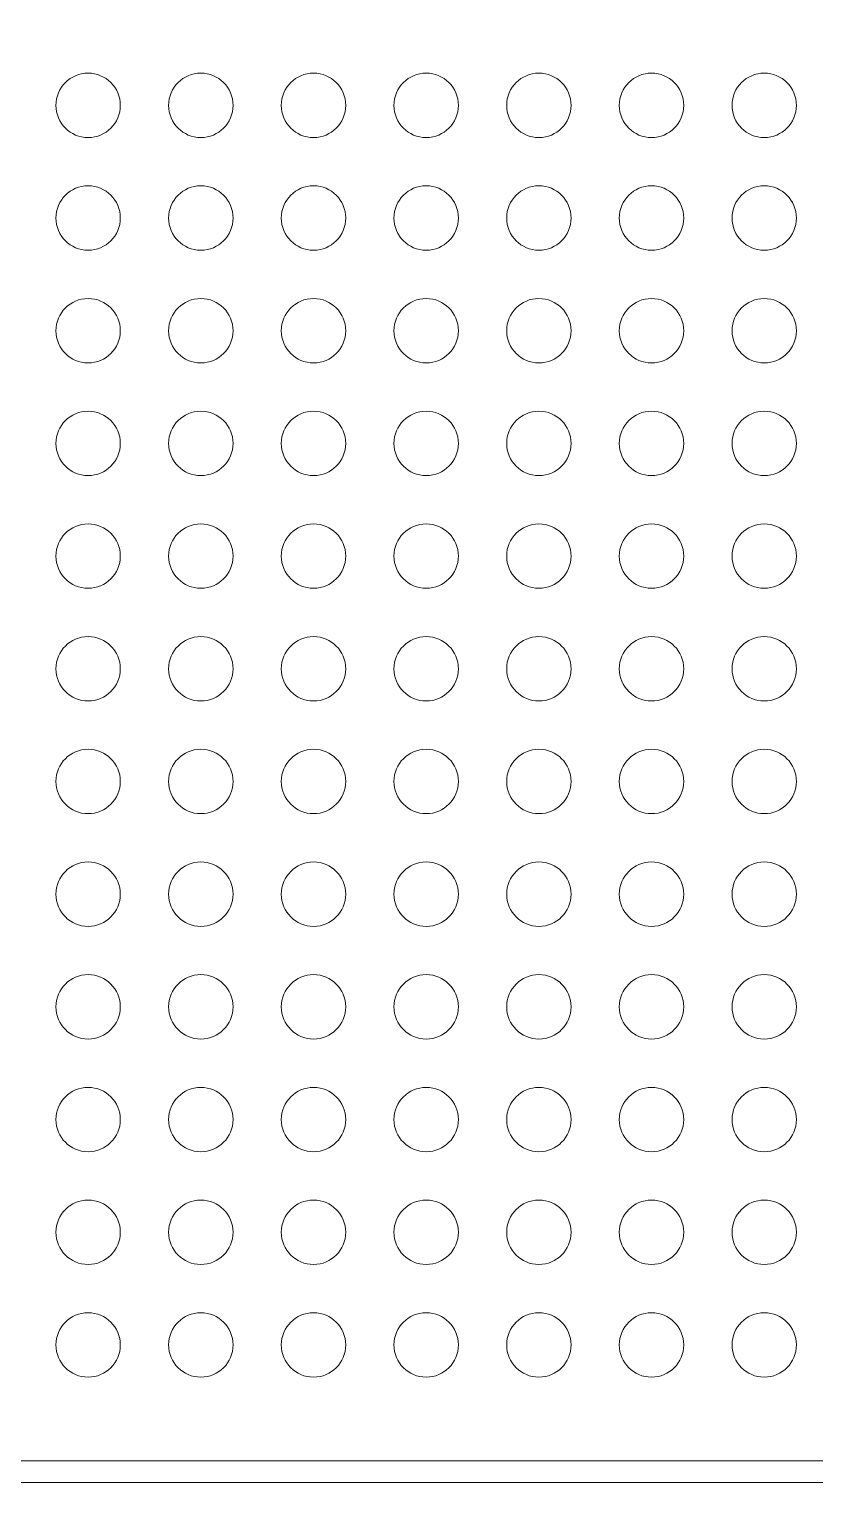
# Model space of a CAD drawing. Header units: millimetres. Extents: x -86 to 67, y -55 to 52.
# Drawn here: x 8.32 to 13.89, y -22.67 to -12.2 of the extents above; entities that cross this region are included whole.
import ezdxf

# ---------------------------------------------------------------- set-up
doc = ezdxf.new("R2010")
doc.units = ezdxf.units.MM
doc.header["$MEASUREMENT"] = 0
for name, color, linetype in [('BG_OUTLINE', 7, 'Continuous'), ('PG_SILKSCREEN_TOP', 7, 'Continuous'), ('PIN_TOP', 7, 'Continuous')]:
    doc.layers.add(name, color=color, linetype=linetype)

msp = doc.modelspace()

# ---------------------------------------------------------------- linework, layer by layer
at = {"layer": 'BG_OUTLINE', "color": 3, "lineweight": 9}
msp.add_open_spline([(-60.0926, 34.7331), (-60.0926, 34.7331), (63.7724, 34.7331), (63.7724, 34.7331), (63.7724, 34.7331), (64.585, 34.7336), (65.3646, 34.4113), (65.9396, 33.837), (65.9396, 33.837), (66.5146, 33.2627), (66.8379, 32.4797), (66.8384, 31.667), (66.8384, 31.667), (66.8384, 31.667), (66.8412, -52.28), (66.8412, -52.28), (66.8412, -52.28), (66.8412, -52.28), (66.8384, -52.1933), (66.8384, -52.1933), (66.8384, -52.1933), (66.8389, -53.006), (66.5166, -53.7856), (65.9424, -54.3606), (65.9424, -54.3606), (65.3681, -54.9356), (64.585, -55.2589), (63.7724, -55.2594), (63.7724, -55.2594), (63.7724, -55.2594), (-60.1869, -55.2594), (-60.1869, -55.2594), (-60.1869, -55.2594), (-60.1869, -55.2594), (-60.0853, -55.2518), (-60.0853, -55.2518), (-60.0853, -55.2518), (-60.8979, -55.2523), (-61.6775, -54.9299), (-62.2525, -54.3557), (-62.2525, -54.3557), (-62.8275, -53.7814), (-63.1508, -52.9984), (-63.1513, -52.1857), (-63.1513, -52.1857), (-63.1513, -52.1857), (-63.1587, 31.667), (-63.1587, 31.667), (-63.1587, 31.667), (-63.1592, 32.4797), (-62.8369, 33.2593), (-62.2626, 33.8343), (-62.2626, 33.8343), (-61.6883, 34.4093), (-60.9053, 34.7326), (-60.0926, 34.7331)], degree=3, knots=[0, 0, 0, 0, 0.0714286, 0.0714286, 0.0714286, 0.0714286, 0.1428571, 0.1428571, 0.1428571, 0.1428571, 0.2142857, 0.2142857, 0.2142857, 0.2142857, 0.2857143, 0.2857143, 0.2857143, 0.2857143, 0.3571429, 0.3571429, 0.3571429, 0.3571429, 0.4285714, 0.4285714, 0.4285714, 0.4285714, 0.5, 0.5, 0.5, 0.5, 0.5714286, 0.5714286, 0.5714286, 0.5714286, 0.6428571, 0.6428571, 0.6428571, 0.6428571, 0.7142857, 0.7142857, 0.7142857, 0.7142857, 0.7857143, 0.7857143, 0.7857143, 0.7857143, 0.8571429, 0.8571429, 0.8571429, 0.8571429, 0.9285714, 0.9285714, 0.9285714, 0.9285714, 1, 1, 1, 1], dxfattribs=at)
at = {"layer": 'PG_SILKSCREEN_TOP', "color": 6, "lineweight": 9}
msp.add_open_spline([(3.036, -22.5104), (3.036, -22.5104), (3.036, -22.358), (3.036, -22.358), (3.036, -22.358), (3.036, -22.358), (20.0362, -22.358), (20.0362, -22.358), (20.0362, -22.358), (20.0362, -22.358), (20.0362, -22.5104), (20.0362, -22.5104), (20.0362, -22.5104), (20.0362, -22.5104), (3.036, -22.5104), (3.036, -22.5104)], degree=3, knots=[0, 0, 0, 0, 0.25, 0.25, 0.25, 0.25, 0.5, 0.5, 0.5, 0.5, 0.75, 0.75, 0.75, 0.75, 1, 1, 1, 1], dxfattribs=at)
at = {"layer": 'PIN_TOP', "lineweight": 9}
for points in [[(8.9646, -12.7342), (8.9646, -12.6079), (8.8623, -12.5056), (8.736, -12.5056), (8.736, -12.5056), (8.6098, -12.5056), (8.5074, -12.6079), (8.5074, -12.7342), (8.5074, -12.7342), (8.5074, -12.8604), (8.6098, -12.9628), (8.736, -12.9628), (8.736, -12.9628), (8.8623, -12.9628), (8.9646, -12.8604), (8.9646, -12.7342)], [(9.7647, -12.7342), (9.7647, -12.6079), (9.6624, -12.5056), (9.5361, -12.5056), (9.5361, -12.5056), (9.4099, -12.5056), (9.3075, -12.6079), (9.3075, -12.7342), (9.3075, -12.7342), (9.3075, -12.8604), (9.4099, -12.9628), (9.5361, -12.9628), (9.5361, -12.9628), (9.6624, -12.9628), (9.7647, -12.8604), (9.7647, -12.7342)], [(10.5648, -12.7342), (10.5648, -12.6079), (10.4625, -12.5056), (10.3362, -12.5056), (10.3362, -12.5056), (10.21, -12.5056), (10.1076, -12.6079), (10.1076, -12.7342), (10.1076, -12.7342), (10.1076, -12.8604), (10.21, -12.9628), (10.3362, -12.9628), (10.3362, -12.9628), (10.4625, -12.9628), (10.5648, -12.8604), (10.5648, -12.7342)], [(11.3647, -12.7342), (11.3647, -12.6079), (11.2623, -12.5056), (11.1361, -12.5056), (11.1361, -12.5056), (11.0098, -12.5056), (10.9075, -12.6079), (10.9075, -12.7342), (10.9075, -12.7342), (10.9075, -12.8604), (11.0098, -12.9628), (11.1361, -12.9628), (11.1361, -12.9628), (11.2623, -12.9628), (11.3647, -12.8604), (11.3647, -12.7342)], [(12.1648, -12.7342), (12.1648, -12.6079), (12.0624, -12.5056), (11.9362, -12.5056), (11.9362, -12.5056), (11.8099, -12.5056), (11.7076, -12.6079), (11.7076, -12.7342), (11.7076, -12.7342), (11.7076, -12.8604), (11.8099, -12.9628), (11.9362, -12.9628), (11.9362, -12.9628), (12.0624, -12.9628), (12.1648, -12.8604), (12.1648, -12.7342)], [(12.9646, -12.7342), (12.9646, -12.6079), (12.8623, -12.5056), (12.736, -12.5056), (12.736, -12.5056), (12.6098, -12.5056), (12.5074, -12.6079), (12.5074, -12.7342), (12.5074, -12.7342), (12.5074, -12.8604), (12.6098, -12.9628), (12.736, -12.9628), (12.736, -12.9628), (12.8623, -12.9628), (12.9646, -12.8604), (12.9646, -12.7342)], [(13.7647, -12.7342), (13.7647, -12.6079), (13.6624, -12.5056), (13.5361, -12.5056), (13.5361, -12.5056), (13.4099, -12.5056), (13.3075, -12.6079), (13.3075, -12.7342), (13.3075, -12.7342), (13.3075, -12.8604), (13.4099, -12.9628), (13.5361, -12.9628), (13.5361, -12.9628), (13.6624, -12.9628), (13.7647, -12.8604), (13.7647, -12.7342)], [(8.9646, -13.534), (8.9646, -13.4078), (8.8623, -13.3054), (8.736, -13.3054), (8.736, -13.3054), (8.6098, -13.3054), (8.5074, -13.4078), (8.5074, -13.534), (8.5074, -13.534), (8.5074, -13.6603), (8.6098, -13.7626), (8.736, -13.7626), (8.736, -13.7626), (8.8623, -13.7626), (8.9646, -13.6603), (8.9646, -13.534)], [(9.7647, -13.534), (9.7647, -13.4078), (9.6624, -13.3054), (9.5361, -13.3054), (9.5361, -13.3054), (9.4099, -13.3054), (9.3075, -13.4078), (9.3075, -13.534), (9.3075, -13.534), (9.3075, -13.6603), (9.4099, -13.7626), (9.5361, -13.7626), (9.5361, -13.7626), (9.6624, -13.7626), (9.7647, -13.6603), (9.7647, -13.534)], [(10.5648, -13.534), (10.5648, -13.4078), (10.4625, -13.3054), (10.3362, -13.3054), (10.3362, -13.3054), (10.21, -13.3054), (10.1076, -13.4078), (10.1076, -13.534), (10.1076, -13.534), (10.1076, -13.6603), (10.21, -13.7626), (10.3362, -13.7626), (10.3362, -13.7626), (10.4625, -13.7626), (10.5648, -13.6603), (10.5648, -13.534)], [(11.3647, -13.534), (11.3647, -13.4078), (11.2623, -13.3054), (11.1361, -13.3054), (11.1361, -13.3054), (11.0098, -13.3054), (10.9075, -13.4078), (10.9075, -13.534), (10.9075, -13.534), (10.9075, -13.6603), (11.0098, -13.7626), (11.1361, -13.7626), (11.1361, -13.7626), (11.2623, -13.7626), (11.3647, -13.6603), (11.3647, -13.534)], [(12.1648, -13.534), (12.1648, -13.4078), (12.0624, -13.3054), (11.9362, -13.3054), (11.9362, -13.3054), (11.8099, -13.3054), (11.7076, -13.4078), (11.7076, -13.534), (11.7076, -13.534), (11.7076, -13.6603), (11.8099, -13.7626), (11.9362, -13.7626), (11.9362, -13.7626), (12.0624, -13.7626), (12.1648, -13.6603), (12.1648, -13.534)], [(12.9646, -13.534), (12.9646, -13.4078), (12.8623, -13.3054), (12.736, -13.3054), (12.736, -13.3054), (12.6098, -13.3054), (12.5074, -13.4078), (12.5074, -13.534), (12.5074, -13.534), (12.5074, -13.6603), (12.6098, -13.7626), (12.736, -13.7626), (12.736, -13.7626), (12.8623, -13.7626), (12.9646, -13.6603), (12.9646, -13.534)], [(13.7647, -13.534), (13.7647, -13.4078), (13.6624, -13.3054), (13.5361, -13.3054), (13.5361, -13.3054), (13.4099, -13.3054), (13.3075, -13.4078), (13.3075, -13.534), (13.3075, -13.534), (13.3075, -13.6603), (13.4099, -13.7626), (13.5361, -13.7626), (13.5361, -13.7626), (13.6624, -13.7626), (13.7647, -13.6603), (13.7647, -13.534)], [(8.9646, -14.3341), (8.9646, -14.2079), (8.8623, -14.1055), (8.736, -14.1055), (8.736, -14.1055), (8.6098, -14.1055), (8.5074, -14.2079), (8.5074, -14.3341), (8.5074, -14.3341), (8.5074, -14.4604), (8.6098, -14.5627), (8.736, -14.5627), (8.736, -14.5627), (8.8623, -14.5627), (8.9646, -14.4604), (8.9646, -14.3341)], [(9.7647, -14.3341), (9.7647, -14.2079), (9.6624, -14.1055), (9.5361, -14.1055), (9.5361, -14.1055), (9.4099, -14.1055), (9.3075, -14.2079), (9.3075, -14.3341), (9.3075, -14.3341), (9.3075, -14.4604), (9.4099, -14.5627), (9.5361, -14.5627), (9.5361, -14.5627), (9.6624, -14.5627), (9.7647, -14.4604), (9.7647, -14.3341)], [(10.5648, -14.3341), (10.5648, -14.2079), (10.4625, -14.1055), (10.3362, -14.1055), (10.3362, -14.1055), (10.21, -14.1055), (10.1076, -14.2079), (10.1076, -14.3341), (10.1076, -14.3341), (10.1076, -14.4604), (10.21, -14.5627), (10.3362, -14.5627), (10.3362, -14.5627), (10.4625, -14.5627), (10.5648, -14.4604), (10.5648, -14.3341)], [(11.3647, -14.3341), (11.3647, -14.2079), (11.2623, -14.1055), (11.1361, -14.1055), (11.1361, -14.1055), (11.0098, -14.1055), (10.9075, -14.2079), (10.9075, -14.3341), (10.9075, -14.3341), (10.9075, -14.4604), (11.0098, -14.5627), (11.1361, -14.5627), (11.1361, -14.5627), (11.2623, -14.5627), (11.3647, -14.4604), (11.3647, -14.3341)], [(12.1648, -14.3341), (12.1648, -14.2079), (12.0624, -14.1055), (11.9362, -14.1055), (11.9362, -14.1055), (11.8099, -14.1055), (11.7076, -14.2079), (11.7076, -14.3341), (11.7076, -14.3341), (11.7076, -14.4604), (11.8099, -14.5627), (11.9362, -14.5627), (11.9362, -14.5627), (12.0624, -14.5627), (12.1648, -14.4604), (12.1648, -14.3341)], [(12.9646, -14.3341), (12.9646, -14.2079), (12.8623, -14.1055), (12.736, -14.1055), (12.736, -14.1055), (12.6098, -14.1055), (12.5074, -14.2079), (12.5074, -14.3341), (12.5074, -14.3341), (12.5074, -14.4604), (12.6098, -14.5627), (12.736, -14.5627), (12.736, -14.5627), (12.8623, -14.5627), (12.9646, -14.4604), (12.9646, -14.3341)], [(13.7647, -14.3341), (13.7647, -14.2079), (13.6624, -14.1055), (13.5361, -14.1055), (13.5361, -14.1055), (13.4099, -14.1055), (13.3075, -14.2079), (13.3075, -14.3341), (13.3075, -14.3341), (13.3075, -14.4604), (13.4099, -14.5627), (13.5361, -14.5627), (13.5361, -14.5627), (13.6624, -14.5627), (13.7647, -14.4604), (13.7647, -14.3341)], [(8.9646, -15.134), (8.9646, -15.0077), (8.8623, -14.9054), (8.736, -14.9054), (8.736, -14.9054), (8.6098, -14.9054), (8.5074, -15.0077), (8.5074, -15.134), (8.5074, -15.134), (8.5074, -15.2602), (8.6098, -15.3626), (8.736, -15.3626), (8.736, -15.3626), (8.8623, -15.3626), (8.9646, -15.2602), (8.9646, -15.134)], [(9.7647, -15.134), (9.7647, -15.0077), (9.6624, -14.9054), (9.5361, -14.9054), (9.5361, -14.9054), (9.4099, -14.9054), (9.3075, -15.0077), (9.3075, -15.134), (9.3075, -15.134), (9.3075, -15.2602), (9.4099, -15.3626), (9.5361, -15.3626), (9.5361, -15.3626), (9.6624, -15.3626), (9.7647, -15.2602), (9.7647, -15.134)], [(10.5648, -15.134), (10.5648, -15.0077), (10.4625, -14.9054), (10.3362, -14.9054), (10.3362, -14.9054), (10.21, -14.9054), (10.1076, -15.0077), (10.1076, -15.134), (10.1076, -15.134), (10.1076, -15.2602), (10.21, -15.3626), (10.3362, -15.3626), (10.3362, -15.3626), (10.4625, -15.3626), (10.5648, -15.2602), (10.5648, -15.134)], [(11.3647, -15.134), (11.3647, -15.0077), (11.2623, -14.9054), (11.1361, -14.9054), (11.1361, -14.9054), (11.0098, -14.9054), (10.9075, -15.0077), (10.9075, -15.134), (10.9075, -15.134), (10.9075, -15.2602), (11.0098, -15.3626), (11.1361, -15.3626), (11.1361, -15.3626), (11.2623, -15.3626), (11.3647, -15.2602), (11.3647, -15.134)], [(12.1648, -15.134), (12.1648, -15.0077), (12.0624, -14.9054), (11.9362, -14.9054), (11.9362, -14.9054), (11.8099, -14.9054), (11.7076, -15.0077), (11.7076, -15.134), (11.7076, -15.134), (11.7076, -15.2602), (11.8099, -15.3626), (11.9362, -15.3626), (11.9362, -15.3626), (12.0624, -15.3626), (12.1648, -15.2602), (12.1648, -15.134)], [(12.9646, -15.134), (12.9646, -15.0077), (12.8623, -14.9054), (12.736, -14.9054), (12.736, -14.9054), (12.6098, -14.9054), (12.5074, -15.0077), (12.5074, -15.134), (12.5074, -15.134), (12.5074, -15.2602), (12.6098, -15.3626), (12.736, -15.3626), (12.736, -15.3626), (12.8623, -15.3626), (12.9646, -15.2602), (12.9646, -15.134)], [(13.7647, -15.134), (13.7647, -15.0077), (13.6624, -14.9054), (13.5361, -14.9054), (13.5361, -14.9054), (13.4099, -14.9054), (13.3075, -15.0077), (13.3075, -15.134), (13.3075, -15.134), (13.3075, -15.2602), (13.4099, -15.3626), (13.5361, -15.3626), (13.5361, -15.3626), (13.6624, -15.3626), (13.7647, -15.2602), (13.7647, -15.134)], [(8.9646, -15.9341), (8.9646, -15.8078), (8.8623, -15.7055), (8.736, -15.7055), (8.736, -15.7055), (8.6098, -15.7055), (8.5074, -15.8078), (8.5074, -15.9341), (8.5074, -15.9341), (8.5074, -16.0603), (8.6098, -16.1627), (8.736, -16.1627), (8.736, -16.1627), (8.8623, -16.1627), (8.9646, -16.0603), (8.9646, -15.9341)], [(9.7647, -15.9341), (9.7647, -15.8078), (9.6624, -15.7055), (9.5361, -15.7055), (9.5361, -15.7055), (9.4099, -15.7055), (9.3075, -15.8078), (9.3075, -15.9341), (9.3075, -15.9341), (9.3075, -16.0603), (9.4099, -16.1627), (9.5361, -16.1627), (9.5361, -16.1627), (9.6624, -16.1627), (9.7647, -16.0603), (9.7647, -15.9341)], [(10.5648, -15.9341), (10.5648, -15.8078), (10.4625, -15.7055), (10.3362, -15.7055), (10.3362, -15.7055), (10.21, -15.7055), (10.1076, -15.8078), (10.1076, -15.9341), (10.1076, -15.9341), (10.1076, -16.0603), (10.21, -16.1627), (10.3362, -16.1627), (10.3362, -16.1627), (10.4625, -16.1627), (10.5648, -16.0603), (10.5648, -15.9341)], [(11.3647, -15.9341), (11.3647, -15.8078), (11.2623, -15.7055), (11.1361, -15.7055), (11.1361, -15.7055), (11.0098, -15.7055), (10.9075, -15.8078), (10.9075, -15.9341), (10.9075, -15.9341), (10.9075, -16.0603), (11.0098, -16.1627), (11.1361, -16.1627), (11.1361, -16.1627), (11.2623, -16.1627), (11.3647, -16.0603), (11.3647, -15.9341)], [(12.1648, -15.9341), (12.1648, -15.8078), (12.0624, -15.7055), (11.9362, -15.7055), (11.9362, -15.7055), (11.8099, -15.7055), (11.7076, -15.8078), (11.7076, -15.9341), (11.7076, -15.9341), (11.7076, -16.0603), (11.8099, -16.1627), (11.9362, -16.1627), (11.9362, -16.1627), (12.0624, -16.1627), (12.1648, -16.0603), (12.1648, -15.9341)], [(12.9646, -15.9341), (12.9646, -15.8078), (12.8623, -15.7055), (12.736, -15.7055), (12.736, -15.7055), (12.6098, -15.7055), (12.5074, -15.8078), (12.5074, -15.9341), (12.5074, -15.9341), (12.5074, -16.0603), (12.6098, -16.1627), (12.736, -16.1627), (12.736, -16.1627), (12.8623, -16.1627), (12.9646, -16.0603), (12.9646, -15.9341)], [(13.7647, -15.9341), (13.7647, -15.8078), (13.6624, -15.7055), (13.5361, -15.7055), (13.5361, -15.7055), (13.4099, -15.7055), (13.3075, -15.8078), (13.3075, -15.9341), (13.3075, -15.9341), (13.3075, -16.0603), (13.4099, -16.1627), (13.5361, -16.1627), (13.5361, -16.1627), (13.6624, -16.1627), (13.7647, -16.0603), (13.7647, -15.9341)], [(8.9646, -16.7342), (8.9646, -16.6079), (8.8623, -16.5056), (8.736, -16.5056), (8.736, -16.5056), (8.6098, -16.5056), (8.5074, -16.6079), (8.5074, -16.7342), (8.5074, -16.7342), (8.5074, -16.8604), (8.6098, -16.9628), (8.736, -16.9628), (8.736, -16.9628), (8.8623, -16.9628), (8.9646, -16.8604), (8.9646, -16.7342)], [(9.7647, -16.7342), (9.7647, -16.6079), (9.6624, -16.5056), (9.5361, -16.5056), (9.5361, -16.5056), (9.4099, -16.5056), (9.3075, -16.6079), (9.3075, -16.7342), (9.3075, -16.7342), (9.3075, -16.8604), (9.4099, -16.9628), (9.5361, -16.9628), (9.5361, -16.9628), (9.6624, -16.9628), (9.7647, -16.8604), (9.7647, -16.7342)], [(10.5648, -16.7342), (10.5648, -16.6079), (10.4625, -16.5056), (10.3362, -16.5056), (10.3362, -16.5056), (10.21, -16.5056), (10.1076, -16.6079), (10.1076, -16.7342), (10.1076, -16.7342), (10.1076, -16.8604), (10.21, -16.9628), (10.3362, -16.9628), (10.3362, -16.9628), (10.4625, -16.9628), (10.5648, -16.8604), (10.5648, -16.7342)], [(11.3647, -16.7342), (11.3647, -16.6079), (11.2623, -16.5056), (11.1361, -16.5056), (11.1361, -16.5056), (11.0098, -16.5056), (10.9075, -16.6079), (10.9075, -16.7342), (10.9075, -16.7342), (10.9075, -16.8604), (11.0098, -16.9628), (11.1361, -16.9628), (11.1361, -16.9628), (11.2623, -16.9628), (11.3647, -16.8604), (11.3647, -16.7342)], [(12.1648, -16.7342), (12.1648, -16.6079), (12.0624, -16.5056), (11.9362, -16.5056), (11.9362, -16.5056), (11.8099, -16.5056), (11.7076, -16.6079), (11.7076, -16.7342), (11.7076, -16.7342), (11.7076, -16.8604), (11.8099, -16.9628), (11.9362, -16.9628), (11.9362, -16.9628), (12.0624, -16.9628), (12.1648, -16.8604), (12.1648, -16.7342)], [(12.9646, -16.7342), (12.9646, -16.6079), (12.8623, -16.5056), (12.736, -16.5056), (12.736, -16.5056), (12.6098, -16.5056), (12.5074, -16.6079), (12.5074, -16.7342), (12.5074, -16.7342), (12.5074, -16.8604), (12.6098, -16.9628), (12.736, -16.9628), (12.736, -16.9628), (12.8623, -16.9628), (12.9646, -16.8604), (12.9646, -16.7342)], [(13.7647, -16.7342), (13.7647, -16.6079), (13.6624, -16.5056), (13.5361, -16.5056), (13.5361, -16.5056), (13.4099, -16.5056), (13.3075, -16.6079), (13.3075, -16.7342), (13.3075, -16.7342), (13.3075, -16.8604), (13.4099, -16.9628), (13.5361, -16.9628), (13.5361, -16.9628), (13.6624, -16.9628), (13.7647, -16.8604), (13.7647, -16.7342)], [(8.9646, -17.534), (8.9646, -17.4078), (8.8623, -17.3054), (8.736, -17.3054), (8.736, -17.3054), (8.6098, -17.3054), (8.5074, -17.4078), (8.5074, -17.534), (8.5074, -17.534), (8.5074, -17.6603), (8.6098, -17.7626), (8.736, -17.7626), (8.736, -17.7626), (8.8623, -17.7626), (8.9646, -17.6603), (8.9646, -17.534)], [(9.7647, -17.534), (9.7647, -17.4078), (9.6624, -17.3054), (9.5361, -17.3054), (9.5361, -17.3054), (9.4099, -17.3054), (9.3075, -17.4078), (9.3075, -17.534), (9.3075, -17.534), (9.3075, -17.6603), (9.4099, -17.7626), (9.5361, -17.7626), (9.5361, -17.7626), (9.6624, -17.7626), (9.7647, -17.6603), (9.7647, -17.534)], [(10.5648, -17.534), (10.5648, -17.4078), (10.4625, -17.3054), (10.3362, -17.3054), (10.3362, -17.3054), (10.21, -17.3054), (10.1076, -17.4078), (10.1076, -17.534), (10.1076, -17.534), (10.1076, -17.6603), (10.21, -17.7626), (10.3362, -17.7626), (10.3362, -17.7626), (10.4625, -17.7626), (10.5648, -17.6603), (10.5648, -17.534)], [(11.3647, -17.534), (11.3647, -17.4078), (11.2623, -17.3054), (11.1361, -17.3054), (11.1361, -17.3054), (11.0098, -17.3054), (10.9075, -17.4078), (10.9075, -17.534), (10.9075, -17.534), (10.9075, -17.6603), (11.0098, -17.7626), (11.1361, -17.7626), (11.1361, -17.7626), (11.2623, -17.7626), (11.3647, -17.6603), (11.3647, -17.534)], [(12.1648, -17.534), (12.1648, -17.4078), (12.0624, -17.3054), (11.9362, -17.3054), (11.9362, -17.3054), (11.8099, -17.3054), (11.7076, -17.4078), (11.7076, -17.534), (11.7076, -17.534), (11.7076, -17.6603), (11.8099, -17.7626), (11.9362, -17.7626), (11.9362, -17.7626), (12.0624, -17.7626), (12.1648, -17.6603), (12.1648, -17.534)], [(12.9646, -17.534), (12.9646, -17.4078), (12.8623, -17.3054), (12.736, -17.3054), (12.736, -17.3054), (12.6098, -17.3054), (12.5074, -17.4078), (12.5074, -17.534), (12.5074, -17.534), (12.5074, -17.6603), (12.6098, -17.7626), (12.736, -17.7626), (12.736, -17.7626), (12.8623, -17.7626), (12.9646, -17.6603), (12.9646, -17.534)], [(13.7647, -17.534), (13.7647, -17.4078), (13.6624, -17.3054), (13.5361, -17.3054), (13.5361, -17.3054), (13.4099, -17.3054), (13.3075, -17.4078), (13.3075, -17.534), (13.3075, -17.534), (13.3075, -17.6603), (13.4099, -17.7626), (13.5361, -17.7626), (13.5361, -17.7626), (13.6624, -17.7626), (13.7647, -17.6603), (13.7647, -17.534)], [(8.9646, -18.3341), (8.9646, -18.2079), (8.8623, -18.1055), (8.736, -18.1055), (8.736, -18.1055), (8.6098, -18.1055), (8.5074, -18.2079), (8.5074, -18.3341), (8.5074, -18.3341), (8.5074, -18.4604), (8.6098, -18.5627), (8.736, -18.5627), (8.736, -18.5627), (8.8623, -18.5627), (8.9646, -18.4604), (8.9646, -18.3341)], [(9.7647, -18.3341), (9.7647, -18.2079), (9.6624, -18.1055), (9.5361, -18.1055), (9.5361, -18.1055), (9.4099, -18.1055), (9.3075, -18.2079), (9.3075, -18.3341), (9.3075, -18.3341), (9.3075, -18.4604), (9.4099, -18.5627), (9.5361, -18.5627), (9.5361, -18.5627), (9.6624, -18.5627), (9.7647, -18.4604), (9.7647, -18.3341)], [(10.5648, -18.3341), (10.5648, -18.2079), (10.4625, -18.1055), (10.3362, -18.1055), (10.3362, -18.1055), (10.21, -18.1055), (10.1076, -18.2079), (10.1076, -18.3341), (10.1076, -18.3341), (10.1076, -18.4604), (10.21, -18.5627), (10.3362, -18.5627), (10.3362, -18.5627), (10.4625, -18.5627), (10.5648, -18.4604), (10.5648, -18.3341)], [(11.3647, -18.3341), (11.3647, -18.2079), (11.2623, -18.1055), (11.1361, -18.1055), (11.1361, -18.1055), (11.0098, -18.1055), (10.9075, -18.2079), (10.9075, -18.3341), (10.9075, -18.3341), (10.9075, -18.4604), (11.0098, -18.5627), (11.1361, -18.5627), (11.1361, -18.5627), (11.2623, -18.5627), (11.3647, -18.4604), (11.3647, -18.3341)], [(12.1648, -18.3341), (12.1648, -18.2079), (12.0624, -18.1055), (11.9362, -18.1055), (11.9362, -18.1055), (11.8099, -18.1055), (11.7076, -18.2079), (11.7076, -18.3341), (11.7076, -18.3341), (11.7076, -18.4604), (11.8099, -18.5627), (11.9362, -18.5627), (11.9362, -18.5627), (12.0624, -18.5627), (12.1648, -18.4604), (12.1648, -18.3341)], [(12.9646, -18.3341), (12.9646, -18.2079), (12.8623, -18.1055), (12.736, -18.1055), (12.736, -18.1055), (12.6098, -18.1055), (12.5074, -18.2079), (12.5074, -18.3341), (12.5074, -18.3341), (12.5074, -18.4604), (12.6098, -18.5627), (12.736, -18.5627), (12.736, -18.5627), (12.8623, -18.5627), (12.9646, -18.4604), (12.9646, -18.3341)], [(13.7647, -18.3341), (13.7647, -18.2079), (13.6624, -18.1055), (13.5361, -18.1055), (13.5361, -18.1055), (13.4099, -18.1055), (13.3075, -18.2079), (13.3075, -18.3341), (13.3075, -18.3341), (13.3075, -18.4604), (13.4099, -18.5627), (13.5361, -18.5627), (13.5361, -18.5627), (13.6624, -18.5627), (13.7647, -18.4604), (13.7647, -18.3341)], [(8.9646, -19.134), (8.9646, -19.0077), (8.8623, -18.9054), (8.736, -18.9054), (8.736, -18.9054), (8.6098, -18.9054), (8.5074, -19.0077), (8.5074, -19.134), (8.5074, -19.134), (8.5074, -19.2602), (8.6098, -19.3626), (8.736, -19.3626), (8.736, -19.3626), (8.8623, -19.3626), (8.9646, -19.2602), (8.9646, -19.134)], [(9.7647, -19.134), (9.7647, -19.0077), (9.6624, -18.9054), (9.5361, -18.9054), (9.5361, -18.9054), (9.4099, -18.9054), (9.3075, -19.0077), (9.3075, -19.134), (9.3075, -19.134), (9.3075, -19.2602), (9.4099, -19.3626), (9.5361, -19.3626), (9.5361, -19.3626), (9.6624, -19.3626), (9.7647, -19.2602), (9.7647, -19.134)], [(10.5648, -19.134), (10.5648, -19.0077), (10.4625, -18.9054), (10.3362, -18.9054), (10.3362, -18.9054), (10.21, -18.9054), (10.1076, -19.0077), (10.1076, -19.134), (10.1076, -19.134), (10.1076, -19.2602), (10.21, -19.3626), (10.3362, -19.3626), (10.3362, -19.3626), (10.4625, -19.3626), (10.5648, -19.2602), (10.5648, -19.134)], [(11.3647, -19.134), (11.3647, -19.0077), (11.2623, -18.9054), (11.1361, -18.9054), (11.1361, -18.9054), (11.0098, -18.9054), (10.9075, -19.0077), (10.9075, -19.134), (10.9075, -19.134), (10.9075, -19.2602), (11.0098, -19.3626), (11.1361, -19.3626), (11.1361, -19.3626), (11.2623, -19.3626), (11.3647, -19.2602), (11.3647, -19.134)], [(12.1648, -19.134), (12.1648, -19.0077), (12.0624, -18.9054), (11.9362, -18.9054), (11.9362, -18.9054), (11.8099, -18.9054), (11.7076, -19.0077), (11.7076, -19.134), (11.7076, -19.134), (11.7076, -19.2602), (11.8099, -19.3626), (11.9362, -19.3626), (11.9362, -19.3626), (12.0624, -19.3626), (12.1648, -19.2602), (12.1648, -19.134)], [(12.9646, -19.134), (12.9646, -19.0077), (12.8623, -18.9054), (12.736, -18.9054), (12.736, -18.9054), (12.6098, -18.9054), (12.5074, -19.0077), (12.5074, -19.134), (12.5074, -19.134), (12.5074, -19.2602), (12.6098, -19.3626), (12.736, -19.3626), (12.736, -19.3626), (12.8623, -19.3626), (12.9646, -19.2602), (12.9646, -19.134)], [(13.7647, -19.134), (13.7647, -19.0077), (13.6624, -18.9054), (13.5361, -18.9054), (13.5361, -18.9054), (13.4099, -18.9054), (13.3075, -19.0077), (13.3075, -19.134), (13.3075, -19.134), (13.3075, -19.2602), (13.4099, -19.3626), (13.5361, -19.3626), (13.5361, -19.3626), (13.6624, -19.3626), (13.7647, -19.2602), (13.7647, -19.134)], [(8.9646, -19.9341), (8.9646, -19.8078), (8.8623, -19.7055), (8.736, -19.7055), (8.736, -19.7055), (8.6098, -19.7055), (8.5074, -19.8078), (8.5074, -19.9341), (8.5074, -19.9341), (8.5074, -20.0603), (8.6098, -20.1627), (8.736, -20.1627), (8.736, -20.1627), (8.8623, -20.1627), (8.9646, -20.0603), (8.9646, -19.9341)], [(9.7647, -19.9341), (9.7647, -19.8078), (9.6624, -19.7055), (9.5361, -19.7055), (9.5361, -19.7055), (9.4099, -19.7055), (9.3075, -19.8078), (9.3075, -19.9341), (9.3075, -19.9341), (9.3075, -20.0603), (9.4099, -20.1627), (9.5361, -20.1627), (9.5361, -20.1627), (9.6624, -20.1627), (9.7647, -20.0603), (9.7647, -19.9341)], [(10.5648, -19.9341), (10.5648, -19.8078), (10.4625, -19.7055), (10.3362, -19.7055), (10.3362, -19.7055), (10.21, -19.7055), (10.1076, -19.8078), (10.1076, -19.9341), (10.1076, -19.9341), (10.1076, -20.0603), (10.21, -20.1627), (10.3362, -20.1627), (10.3362, -20.1627), (10.4625, -20.1627), (10.5648, -20.0603), (10.5648, -19.9341)], [(11.3647, -19.9341), (11.3647, -19.8078), (11.2623, -19.7055), (11.1361, -19.7055), (11.1361, -19.7055), (11.0098, -19.7055), (10.9075, -19.8078), (10.9075, -19.9341), (10.9075, -19.9341), (10.9075, -20.0603), (11.0098, -20.1627), (11.1361, -20.1627), (11.1361, -20.1627), (11.2623, -20.1627), (11.3647, -20.0603), (11.3647, -19.9341)], [(12.1648, -19.9341), (12.1648, -19.8078), (12.0624, -19.7055), (11.9362, -19.7055), (11.9362, -19.7055), (11.8099, -19.7055), (11.7076, -19.8078), (11.7076, -19.9341), (11.7076, -19.9341), (11.7076, -20.0603), (11.8099, -20.1627), (11.9362, -20.1627), (11.9362, -20.1627), (12.0624, -20.1627), (12.1648, -20.0603), (12.1648, -19.9341)], [(12.9646, -19.9341), (12.9646, -19.8078), (12.8623, -19.7055), (12.736, -19.7055), (12.736, -19.7055), (12.6098, -19.7055), (12.5074, -19.8078), (12.5074, -19.9341), (12.5074, -19.9341), (12.5074, -20.0603), (12.6098, -20.1627), (12.736, -20.1627), (12.736, -20.1627), (12.8623, -20.1627), (12.9646, -20.0603), (12.9646, -19.9341)], [(13.7647, -19.9341), (13.7647, -19.8078), (13.6624, -19.7055), (13.5361, -19.7055), (13.5361, -19.7055), (13.4099, -19.7055), (13.3075, -19.8078), (13.3075, -19.9341), (13.3075, -19.9341), (13.3075, -20.0603), (13.4099, -20.1627), (13.5361, -20.1627), (13.5361, -20.1627), (13.6624, -20.1627), (13.7647, -20.0603), (13.7647, -19.9341)], [(8.9646, -20.7342), (8.9646, -20.6079), (8.8623, -20.5056), (8.736, -20.5056), (8.736, -20.5056), (8.6098, -20.5056), (8.5074, -20.6079), (8.5074, -20.7342), (8.5074, -20.7342), (8.5074, -20.8604), (8.6098, -20.9628), (8.736, -20.9628), (8.736, -20.9628), (8.8623, -20.9628), (8.9646, -20.8604), (8.9646, -20.7342)], [(9.7647, -20.7342), (9.7647, -20.6079), (9.6624, -20.5056), (9.5361, -20.5056), (9.5361, -20.5056), (9.4099, -20.5056), (9.3075, -20.6079), (9.3075, -20.7342), (9.3075, -20.7342), (9.3075, -20.8604), (9.4099, -20.9628), (9.5361, -20.9628), (9.5361, -20.9628), (9.6624, -20.9628), (9.7647, -20.8604), (9.7647, -20.7342)], [(10.5648, -20.7342), (10.5648, -20.6079), (10.4625, -20.5056), (10.3362, -20.5056), (10.3362, -20.5056), (10.21, -20.5056), (10.1076, -20.6079), (10.1076, -20.7342), (10.1076, -20.7342), (10.1076, -20.8604), (10.21, -20.9628), (10.3362, -20.9628), (10.3362, -20.9628), (10.4625, -20.9628), (10.5648, -20.8604), (10.5648, -20.7342)], [(11.3647, -20.7342), (11.3647, -20.6079), (11.2623, -20.5056), (11.1361, -20.5056), (11.1361, -20.5056), (11.0098, -20.5056), (10.9075, -20.6079), (10.9075, -20.7342), (10.9075, -20.7342), (10.9075, -20.8604), (11.0098, -20.9628), (11.1361, -20.9628), (11.1361, -20.9628), (11.2623, -20.9628), (11.3647, -20.8604), (11.3647, -20.7342)], [(12.1648, -20.7342), (12.1648, -20.6079), (12.0624, -20.5056), (11.9362, -20.5056), (11.9362, -20.5056), (11.8099, -20.5056), (11.7076, -20.6079), (11.7076, -20.7342), (11.7076, -20.7342), (11.7076, -20.8604), (11.8099, -20.9628), (11.9362, -20.9628), (11.9362, -20.9628), (12.0624, -20.9628), (12.1648, -20.8604), (12.1648, -20.7342)], [(12.9646, -20.7342), (12.9646, -20.6079), (12.8623, -20.5056), (12.736, -20.5056), (12.736, -20.5056), (12.6098, -20.5056), (12.5074, -20.6079), (12.5074, -20.7342), (12.5074, -20.7342), (12.5074, -20.8604), (12.6098, -20.9628), (12.736, -20.9628), (12.736, -20.9628), (12.8623, -20.9628), (12.9646, -20.8604), (12.9646, -20.7342)], [(13.7647, -20.7342), (13.7647, -20.6079), (13.6624, -20.5056), (13.5361, -20.5056), (13.5361, -20.5056), (13.4099, -20.5056), (13.3075, -20.6079), (13.3075, -20.7342), (13.3075, -20.7342), (13.3075, -20.8604), (13.4099, -20.9628), (13.5361, -20.9628), (13.5361, -20.9628), (13.6624, -20.9628), (13.7647, -20.8604), (13.7647, -20.7342)], [(8.9646, -21.534), (8.9646, -21.4078), (8.8623, -21.3054), (8.736, -21.3054), (8.736, -21.3054), (8.6098, -21.3054), (8.5074, -21.4078), (8.5074, -21.534), (8.5074, -21.534), (8.5074, -21.6603), (8.6098, -21.7626), (8.736, -21.7626), (8.736, -21.7626), (8.8623, -21.7626), (8.9646, -21.6603), (8.9646, -21.534)], [(9.7647, -21.534), (9.7647, -21.4078), (9.6624, -21.3054), (9.5361, -21.3054), (9.5361, -21.3054), (9.4099, -21.3054), (9.3075, -21.4078), (9.3075, -21.534), (9.3075, -21.534), (9.3075, -21.6603), (9.4099, -21.7626), (9.5361, -21.7626), (9.5361, -21.7626), (9.6624, -21.7626), (9.7647, -21.6603), (9.7647, -21.534)], [(10.5648, -21.534), (10.5648, -21.4078), (10.4625, -21.3054), (10.3362, -21.3054), (10.3362, -21.3054), (10.21, -21.3054), (10.1076, -21.4078), (10.1076, -21.534), (10.1076, -21.534), (10.1076, -21.6603), (10.21, -21.7626), (10.3362, -21.7626), (10.3362, -21.7626), (10.4625, -21.7626), (10.5648, -21.6603), (10.5648, -21.534)], [(11.3647, -21.534), (11.3647, -21.4078), (11.2623, -21.3054), (11.1361, -21.3054), (11.1361, -21.3054), (11.0098, -21.3054), (10.9075, -21.4078), (10.9075, -21.534), (10.9075, -21.534), (10.9075, -21.6603), (11.0098, -21.7626), (11.1361, -21.7626), (11.1361, -21.7626), (11.2623, -21.7626), (11.3647, -21.6603), (11.3647, -21.534)], [(12.1648, -21.534), (12.1648, -21.4078), (12.0624, -21.3054), (11.9362, -21.3054), (11.9362, -21.3054), (11.8099, -21.3054), (11.7076, -21.4078), (11.7076, -21.534), (11.7076, -21.534), (11.7076, -21.6603), (11.8099, -21.7626), (11.9362, -21.7626), (11.9362, -21.7626), (12.0624, -21.7626), (12.1648, -21.6603), (12.1648, -21.534)], [(12.9646, -21.534), (12.9646, -21.4078), (12.8623, -21.3054), (12.736, -21.3054), (12.736, -21.3054), (12.6098, -21.3054), (12.5074, -21.4078), (12.5074, -21.534), (12.5074, -21.534), (12.5074, -21.6603), (12.6098, -21.7626), (12.736, -21.7626), (12.736, -21.7626), (12.8623, -21.7626), (12.9646, -21.6603), (12.9646, -21.534)], [(13.7647, -21.534), (13.7647, -21.4078), (13.6624, -21.3054), (13.5361, -21.3054), (13.5361, -21.3054), (13.4099, -21.3054), (13.3075, -21.4078), (13.3075, -21.534), (13.3075, -21.534), (13.3075, -21.6603), (13.4099, -21.7626), (13.5361, -21.7626), (13.5361, -21.7626), (13.6624, -21.7626), (13.7647, -21.6603), (13.7647, -21.534)]]:
    msp.add_open_spline(points, degree=3, knots=[0, 0, 0, 0, 0.25, 0.25, 0.25, 0.25, 0.5, 0.5, 0.5, 0.5, 0.75, 0.75, 0.75, 0.75, 1, 1, 1, 1], dxfattribs=at)

doc.saveas('drawing.dxf')
